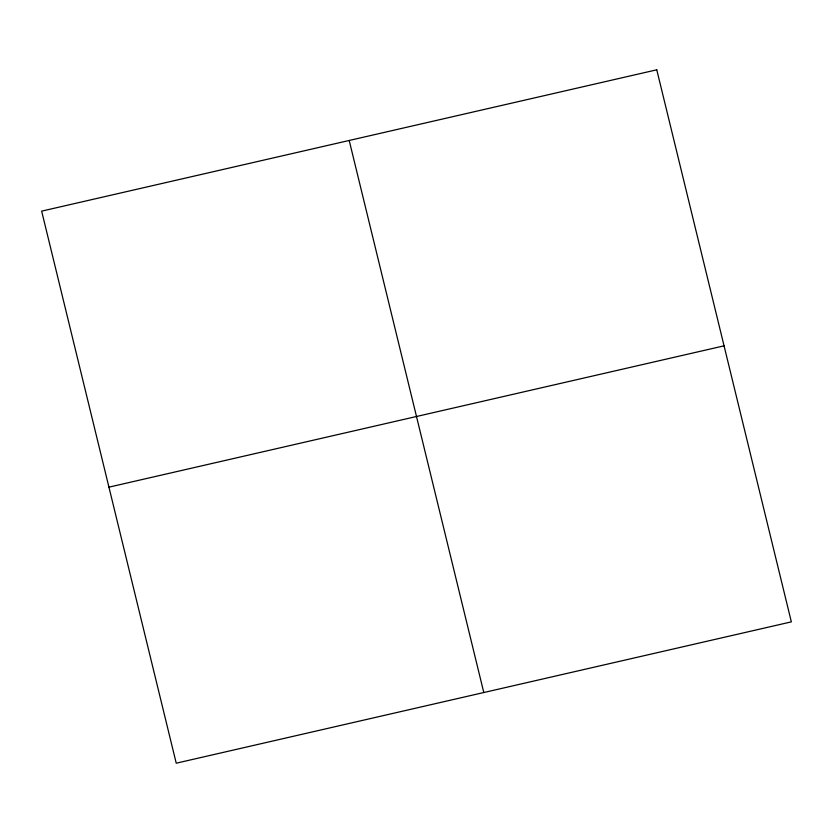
<?xml version="1.0" encoding="UTF-8"?>
<svg xmlns="http://www.w3.org/2000/svg" width="833" height="833" viewBox="0 0 833 833"><rect width="100%" height="100%" fill="white"/><g stroke="black" fill="none" stroke-linecap="round" stroke-linejoin="round"><path stroke-width="1.25" d="M108.946 487.159L724.054 345.841M349.204 140.475L483.796 692.525M656.768 69.805L41.65 211.134L176.232 763.195L791.35 621.866L656.768 69.805"/></g></svg>
